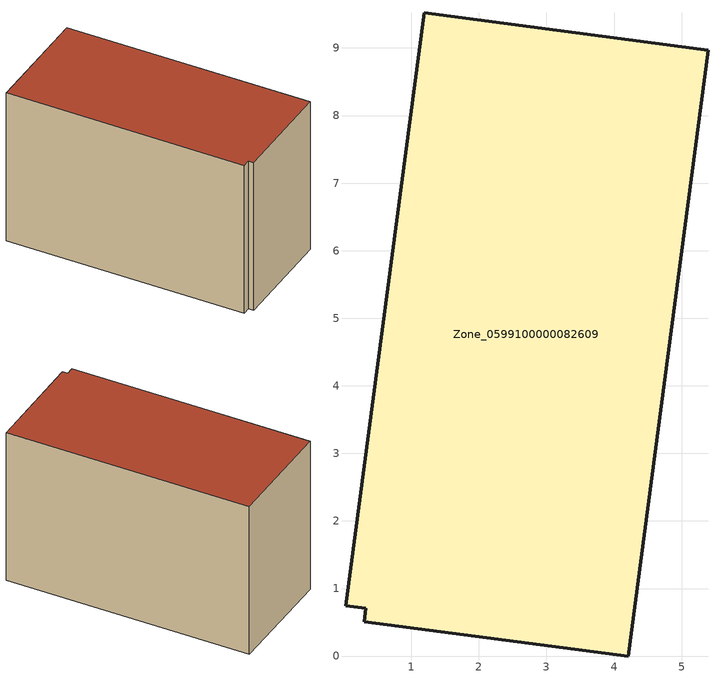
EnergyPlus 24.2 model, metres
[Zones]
Zone_0599100000082609
 floor ground (C_G): 0.31,0.51 0.33,0.71 0.03,0.74 1.19,9.52 5.39,8.97 4.21,0 z0
 wall outside (C_F): 4.21,0 5.39,8.97 1.19,9.52 0.03,0.74 0.33,0.71 0.31,0.51 4.21,0 z0:5.91
 roof outside (C_R): 0.33,0.71 0.31,0.51 4.21,0 5.39,8.97 1.19,9.52 0.03,0.74 z5.91
[BUILDING]
Pand.0599100000082609: North Axis=0; Terrain=City; Loads Convergence Tolerance Value=0.04; Temperature Convergence Tolerance Value=0.4; Solar Distribution=FullExterior; Maximum Number of Warmup Days=25; Minimum Number of Warmup Days=1
[Site:Location]
Rotterdam.The.Hague.AP_ZH_NLD Design_Conditions: Latitude=51.96; Longitude=4.45; Time Zone=1; Elevation=-4.5
[SITE:GROUNDTEMPERATURE:BUILDINGSURFACE]
18, 18, 18, 18, 18, 18, 18, 18, 18, 18, 18, 18
[MATERIAL] Thermal Absorptance=0.9; Solar Absorptance=0.7; Visible Absorptance=0.7
Name | Roughness | Thickness | Conductivity | Density | Specific Heat
G.TI.1946-1964 | MediumSmooth | 0.15 | 1 | 540 | 1210
F.TI.1946-1964 | Rough | 0.3 | 0.857143 | 1920 | 840
R.TI.1946-1964 | MediumRough | 0.2 | 0.277778 | 1500 | 1000
[CONSTRUCTION]
C_G: G.TI.1946-1964
C_F: F.TI.1946-1964
C_R: R.TI.1946-1964
[ZONE]
Zone_0599100000082609: Type=1; Multiplier=1; Ceiling Height=Autocalculate; Volume=Autocalculate; Floor Area=autocalculate; Part of Total Floor Area=Yes
[ZONEINFILTRATION:DESIGNFLOWRATE]
Infil_Zone_0599100000082609: Zone or ZoneList or Space or SpaceList=Zone_0599100000082609; Schedule=AlwaysOn; Design Flow Rate Calculation Method=Flow/Area; Flow Rate per Floor Area=0.003; Constant Term Coefficient=1; Temperature Term Coefficient=0; Velocity Term Coefficient=0; Velocity Squared Term Coefficient=0
[HVACTEMPLATE:ZONE:IDEALLOADSAIRSYSTEM]
Zone_0599100000082609: Maximum Heating Supply Air Temperature=50; Minimum Cooling Supply Air Temperature=13; Maximum Heating Supply Air Humidity Ratio=0.0156; Minimum Cooling Supply Air Humidity Ratio=0.0077; Heating Limit=NoLimit; Cooling Limit=NoLimit; Dehumidification Control Type=ConstantSensibleHeatRatio; Cooling Sensible Heat Ratio=0.7; Dehumidification Setpoint=60; Humidification Control Type=None; Humidification Setpoint=30; Outdoor Air Method=None; Outdoor Air Flow Rate per Person=0.00944; Outdoor Air Flow Rate per Zone Floor Area=0; Outdoor Air Flow Rate per Zone=0; Demand Controlled Ventilation Type=None; Outdoor Air Economizer Type=NoEconomizer; Heat Recovery Type=None; Sensible Heat Recovery Effectiveness=0.7; Latent Heat Recovery Effectiveness=0.65
[ZONECONTROL:THERMOSTAT]
ThermostatControl_Zone_0599100000082609: Zone or ZoneList=Zone_0599100000082609; Control Type Schedule=DualSetpointControlType; Control 1=Thermostat_Zone_0599100000082609; Temperature Difference Between Cutout And Setpoint=0
[THERMOSTATSETPOINT:DUALSETPOINT]
Thermostat_Zone_0599100000082609: Heating Setpoint Temperature Schedule=HeatingSetpoint_Zone_0599100000082609; Cooling Setpoint Temperature Schedule=CoolingSetpoint_Zone_0599100000082609
[SCHEDULE:COMPACT]
HeatingSetpoint_Zone_0599100000082609: Through: 12/31, For: AllDays, Until: 24:00, 21
CoolingSetpoint_Zone_0599100000082609: Through: 12/31, For: AllDays, Until: 24:00, 24
DualSetpointControlType: Through: 12/31, For: AllDays, Until: 24:00, 4
AlwaysOn: Through: 12/31, For: AllDays, Until: 24:00, 1
